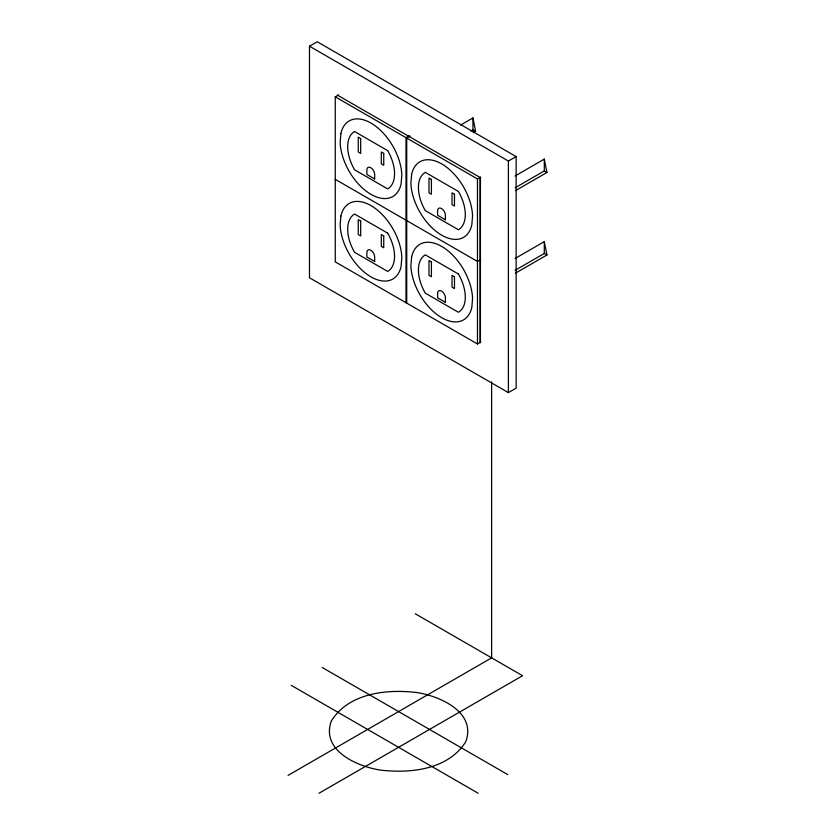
<?xml version="1.0" encoding="UTF-8"?>
<svg xmlns="http://www.w3.org/2000/svg" width="835" height="835" viewBox="0 0 835 835"><rect width="100%" height="100%" fill="white"/><g stroke="black" fill="none" stroke-linecap="round" stroke-linejoin="round"><path stroke-width="1.25" d="M309.482 46.217L317.216 41.75L516.134 156.594L516.134 388.15L508.4 392.617L309.482 277.773L309.482 46.217L508.4 161.061L516.134 156.594M480.772 342.058L477.463 343.968L335.263 261.877L335.263 96.829L338.572 94.919M409.307 135.761L405.998 137.671L405.998 302.708M410.037 136.178L406.728 138.088L406.728 303.136M460.586 125.052L472.944 117.912L475.595 131.283L473.351 132.577M470.689 131.043L472.944 129.749L475.595 131.283M335.263 96.829L477.463 178.93L480.772 177.02M515.101 175.966L544.295 159.109L546.946 172.48L515.498 190.63M515.101 187.802L544.295 170.945L546.946 172.48M480.772 259.539L477.463 261.449L335.263 179.348M515.101 258.495L544.295 241.639L546.946 254.999L515.498 273.149M515.101 270.321L544.295 253.464L546.946 254.999M288.054 775.391L491.627 657.855L491.627 381.919M318.991 793.25L522.564 675.713L415.266 613.767M337.497 95.148L480.428 177.667L480.428 342.705M322.226 667.489L507.774 774.619M291.279 685.358L478.163 793.25M544.295 159.109L544.295 170.945M544.295 241.639L544.295 253.464M508.4 161.061L508.4 392.617M480.062 177.448L480.062 342.496M477.463 178.93L477.463 343.968M472.944 117.912L472.944 129.749M340.878 133.579L340.158 142.441A43.639 25.196 60 0 0 368.266 192.645A43.639 25.196 60 0 0 401.113 183.867L401.823 175.006A43.639 25.196 60 0 0 373.715 124.801A43.639 25.196 60 0 0 340.878 133.579M340.878 216.098L340.158 224.959A43.639 25.196 60 0 0 368.266 275.164A43.639 25.196 60 0 0 401.113 266.386L401.823 257.524A43.639 25.196 60 0 0 373.715 207.32A43.639 25.196 60 0 0 340.878 216.098M411.613 174.421L410.893 183.272A43.639 25.196 60 0 0 439.001 233.487A43.639 25.196 60 0 0 471.848 224.698L472.558 215.847A43.639 25.196 60 0 0 444.45 165.633A43.639 25.196 60 0 0 411.613 174.421M411.613 256.94L410.893 265.791A43.639 25.196 60 0 0 439.001 316.006A43.639 25.196 60 0 0 471.848 307.217L472.558 298.366A43.639 25.196 60 0 0 444.45 248.162A43.639 25.196 60 0 0 411.613 256.94M331.391 720.908C320.452 750.446 357.422 766.655 380.572 770.1C410.517 773.638 448.353 769.63 465.773 741.699C476.702 712.161 439.732 695.952 416.582 692.507C386.647 688.969 348.8 692.977 331.391 720.908M387.69 150.644L354.551 131.502A33.15 19.132 60 0 0 354.551 169.776L387.69 188.919A33.15 19.132 60 0 0 387.69 150.644M458.425 191.476L425.286 172.344A33.15 19.132 60 0 0 425.286 210.618L458.425 229.75A33.15 19.132 60 0 0 458.425 191.476M360.678 138.589L358.246 137.18L358.246 152.001L360.678 153.4L360.678 138.589M431.413 179.421L428.981 178.022L428.981 192.833L431.413 194.242L431.413 179.421M383.745 153.4L381.313 152.001L381.313 163.817L383.745 165.215L383.745 153.4M454.48 194.242L452.048 192.833L452.048 204.648L454.48 206.057L454.48 194.242M374.664 178.961L366.868 174.452L366.868 169.954A5.511 3.183 60 0 1 370.761 167.699A5.511 3.183 60 0 1 374.664 174.452L374.664 178.961M445.399 219.793L437.603 215.294L437.603 210.796A5.511 3.183 60 0 1 441.496 208.541A5.511 3.183 60 0 1 445.399 215.294L445.399 219.793M387.69 233.163L354.551 214.031A33.15 19.132 60 0 0 354.551 252.295L387.69 271.438A33.15 19.132 60 0 0 387.69 233.163M458.425 274.005L425.286 254.863A33.15 19.132 60 0 0 425.286 293.137L458.425 312.28A33.15 19.132 60 0 0 458.425 274.005M360.678 221.108L358.246 219.699L358.246 234.52L360.678 235.929L360.678 221.108M431.413 261.95L428.981 260.541L428.981 275.352L431.413 276.761L431.413 261.95M383.745 235.929L381.313 234.52L381.313 246.335L383.745 247.745L383.745 235.929M454.48 276.761L452.048 275.352L452.048 287.177L454.48 288.576L454.48 276.761M374.664 261.48L366.868 256.982L366.868 252.473A5.511 3.183 60 0 1 370.761 250.229A5.511 3.183 60 0 1 374.664 256.971L374.664 261.48M445.399 302.312L437.603 297.813L437.603 293.315A5.511 3.183 60 0 1 441.496 291.06A5.511 3.183 60 0 1 445.399 297.813L445.399 302.312"/></g></svg>
